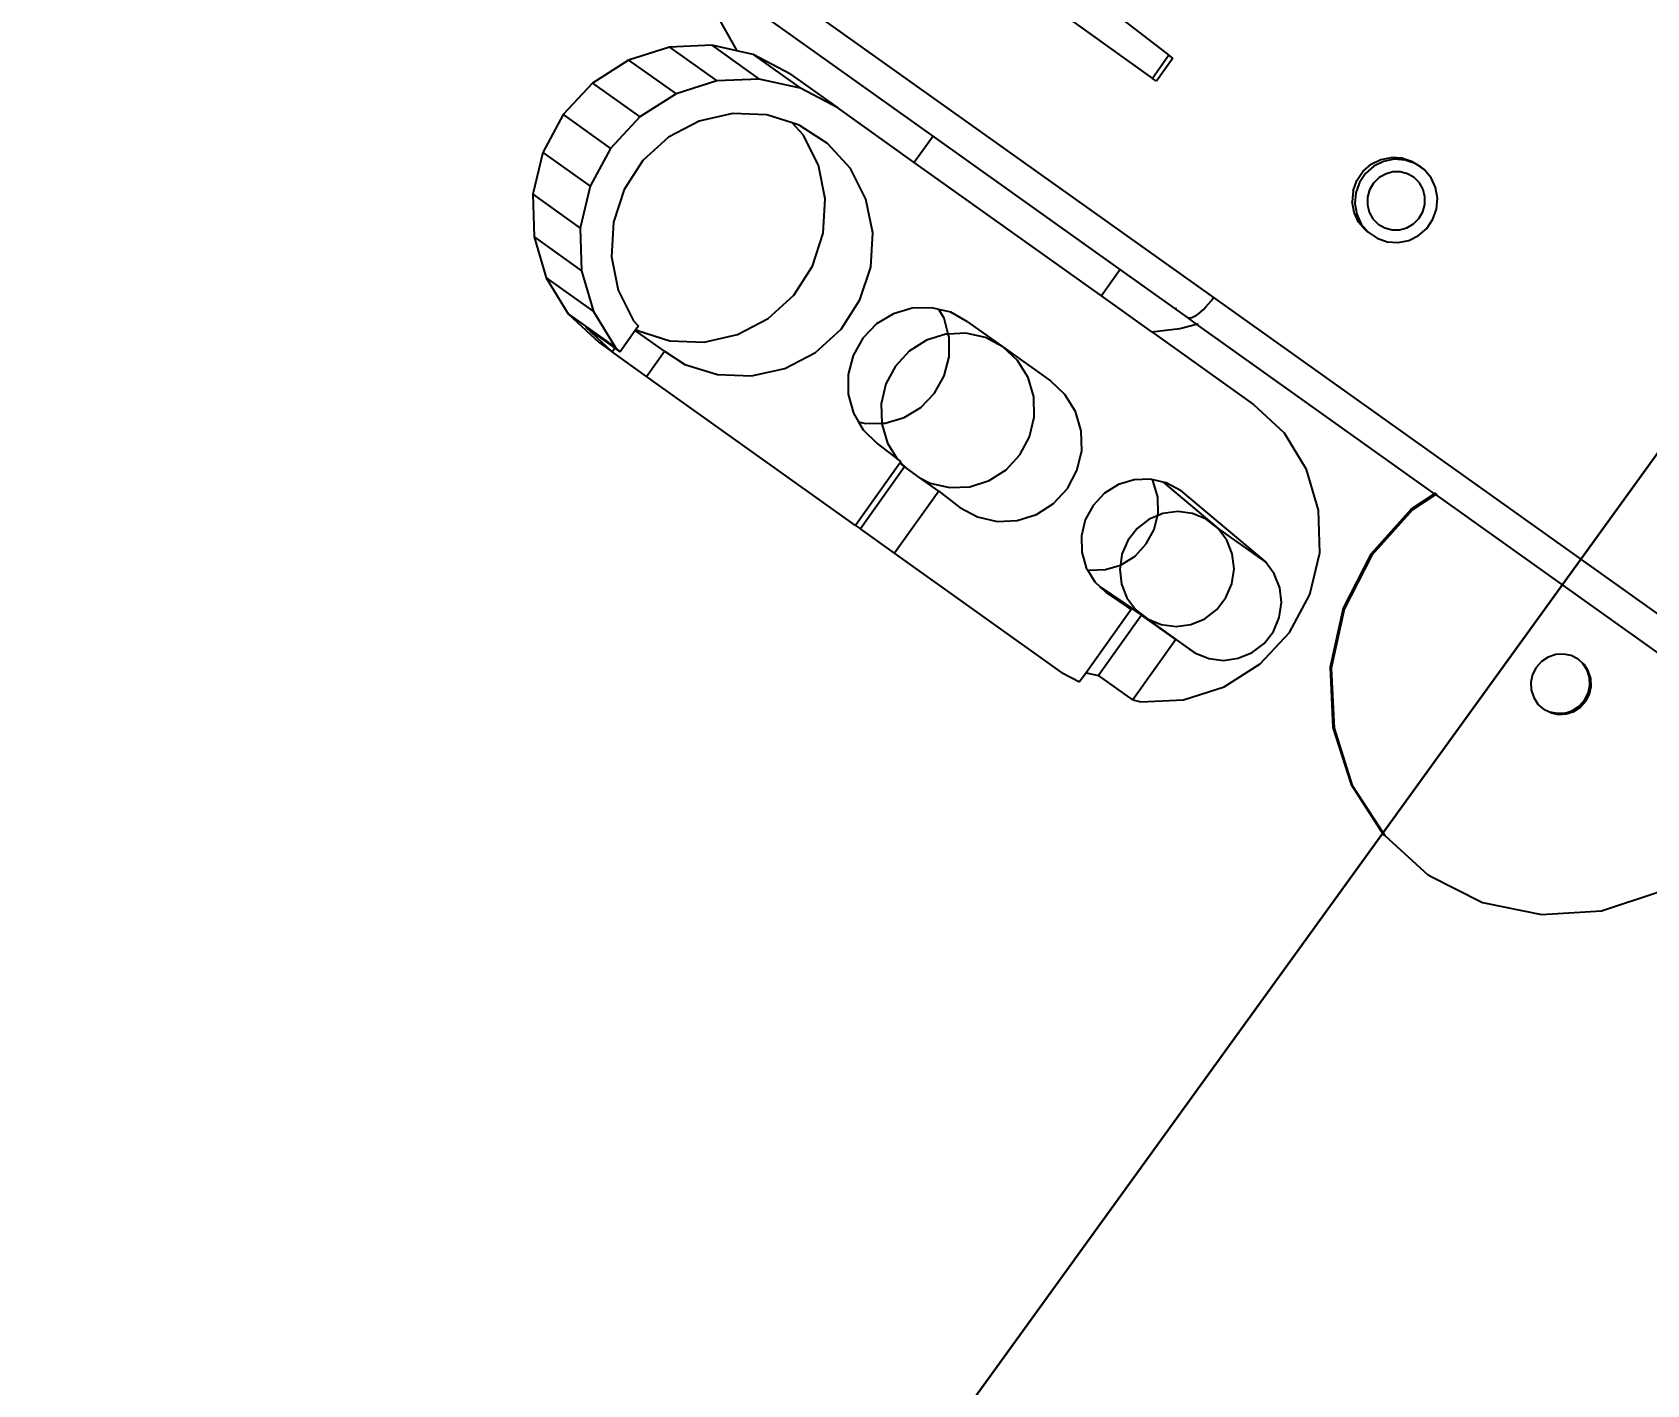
# Model space of a CAD drawing. Header units: metres. Extents: x 141303 to 146299, y 125960 to 127091.
# Drawn here: x 144904.956 to 144905.525, y 126075.742 to 126076.219 of the extents above; entities that cross this region are included whole.
import ezdxf

# ---------------------------------------------------------------- set-up
doc = ezdxf.new("R2010")
doc.units = ezdxf.units.M
doc.header["$MEASUREMENT"] = 0
for name, color, linetype in [('DIMENSION', 50, 'Continuous'), ('Edges', 7, 'Continuous'), ('FURNITURE', 6, 'Continuous')]:
    doc.layers.add(name, color=color, linetype=linetype)
doc.layers.add('NVMI_WALL', color=7, linetype='Continuous', lineweight=30)
doc.styles.get("Standard").update_dxf_attribs({"font": 'arial.ttf'})
doc.dimstyles.get("Standard").update_dxf_attribs({"dimtxt": 0.18, "dimasz": 0.18, "dimexe": 0.18, "dimexo": 0.0625, "dimgap": 0.09, "dimtad": 0, "dimtih": 1, "dimtoh": 1, "dimdec": 4, "dimzin": 0, "dimdsep": 46, "dimtxsty": 'Standard', "dimcen": 0.09, "dimadec": 0, "dimazin": 0, "dimtfac": 1, "dimtdec": 4, "dimtofl": 0, "dimtmove": 0, "dimatfit": 3, "dimfxl": 1, "dimtolj": 1, "dimtzin": 0, "dimarcsym": 0})

# ---------------------------------------------------------------- blocks, each defined once
blk = doc.blocks.new('ultrasound machine pl')
at = {"layer": 'Edges'}
for p, q in [((135.243, 86.681), (135.243, 71.593)), ((130.613, 84.474), (129.749, 84.363)), ((131.477, 84.363), (130.613, 84.474)), ((130.613, 84.474), (130.613, 83.294)), ((129.749, 84.363), (128.943, 84.036)), ((129.749, 84.363), (129.749, 83.183)), ((132.282, 84.036), (131.477, 84.363)), ((131.477, 84.363), (131.477, 83.183)), ((134.608, 84.254), (133.706, 82.36)), ((134.608, 78.117), (134.608, 84.254)), ((128.943, 84.036), (128.252, 83.515)), ((128.943, 84.036), (128.943, 82.856)), ((132.974, 83.515), (132.282, 84.036)), ((132.282, 84.036), (132.282, 82.856)), ((128.252, 83.515), (127.721, 82.837)), ((128.252, 83.515), (128.252, 82.335)), ((133.504, 82.837), (132.974, 83.515)), ((132.974, 83.515), (132.974, 82.335)), ((129.749, 83.183), (128.943, 82.856)), ((130.613, 83.294), (129.749, 83.183)), ((131.477, 83.183), (130.613, 83.294)), ((132.282, 82.856), (131.477, 83.183)), ((127.721, 82.837), (127.388, 82.047)), ((127.721, 82.837), (127.721, 81.657)), ((128.943, 82.856), (128.252, 82.335)), ((132.974, 82.335), (132.282, 82.856)), ((133.504, 82.837), (133.504, 81.657)), ((133.706, 82.36), (133.504, 82.837)), ((130.095, 82.587), (129.426, 82.378)), ((130.796, 82.619), (130.095, 82.587)), ((131.481, 82.472), (130.796, 82.619)), ((132.105, 82.156), (131.481, 82.472)), ((128.252, 82.335), (127.721, 81.657)), ((129.426, 82.378), (128.836, 82.006)), ((132.624, 81.693), (132.105, 82.156)), ((133.504, 81.657), (132.974, 82.335)), ((133.838, 82.047), (133.706, 82.36)), ((127.388, 82.047), (127.274, 81.2)), ((127.388, 82.047), (127.388, 80.868)), ((128.836, 82.006), (128.363, 81.497)), ((133.838, 82.047), (133.838, 80.868)), ((133.952, 81.2), (133.838, 82.047)), ((127.371, 81.599), (127.274, 80.874)), ((127.371, 80.874), (127.371, 81.599)), ((127.721, 81.657), (127.388, 80.868)), ((128.363, 81.497), (128.041, 80.886)), ((133.003, 81.114), (132.624, 81.693)), ((133.838, 80.868), (133.504, 81.657)), ((127.274, 81.2), (127.274, 80.874)), ((133.952, 81.2), (133.952, 80.02)), ((127.274, 80.874), (127.371, 80.874)), ((127.274, 80.02), (127.274, 80.874)), ((127.371, 80.745), (127.371, 80.874)), ((127.388, 80.868), (127.371, 80.745)), ((128.041, 80.886), (128.01, 80.745)), ((133.17, 80.599), (133.003, 81.114)), ((133.952, 80.02), (133.838, 80.868)), ((127.901, 80.745), (127.371, 80.745)), ((127.901, 80.02), (127.901, 80.745)), ((127.922, 80.745), (127.901, 80.745)), ((127.922, 80.745), (127.924, 80.706)), ((128.01, 80.745), (127.922, 80.745)), ((127.924, 80.706), (128.137, 80.051)), ((133.099, 80.278), (133.17, 80.599)), ((133.216, 80.458), (133.17, 80.599)), ((132.777, 79.667), (133.099, 80.278)), ((133.248, 79.771), (133.216, 80.458)), ((127.274, 80.02), (127.901, 80.02)), ((127.274, 74.817), (127.274, 80.02)), ((127.901, 80.02), (127.924, 79.527)), ((128.137, 80.051), (128.516, 79.472)), ((133.952, 78.117), (133.952, 80.02)), ((127.924, 79.527), (128.137, 78.871)), ((132.304, 79.158), (132.777, 79.667)), ((133.099, 79.099), (133.248, 79.771)), ((128.516, 79.472), (129.035, 79.008)), ((131.714, 78.787), (132.304, 79.158)), ((128.137, 78.871), (128.516, 78.292)), ((129.035, 79.008), (129.659, 78.693)), ((132.777, 78.487), (133.099, 79.099)), ((129.659, 78.693), (130.344, 78.546)), ((130.344, 78.546), (131.045, 78.578)), ((131.045, 78.578), (131.714, 78.787)), ((128.516, 78.292), (129.035, 77.829)), ((132.304, 77.978), (132.777, 78.487)), ((131.714, 77.607), (132.304, 77.978)), ((134.608, 78.117), (133.952, 78.117)), ((133.952, 73.461), (133.952, 78.117)), ((134.608, 73.461), (134.608, 78.117)), ((129.035, 77.829), (129.659, 77.513)), ((131.045, 77.398), (131.714, 77.607)), ((129.659, 77.513), (130.344, 77.366)), ((130.344, 77.366), (131.045, 77.398)), ((138.142, 77.285), (138.142, 75.177)), ((138.798, 77.299), (138.716, 75.177)), ((130.449, 76.901), (130.05, 76.857)), ((130.845, 76.841), (130.449, 76.901)), ((129.677, 76.714), (129.354, 76.481)), ((130.05, 76.857), (129.677, 76.714)), ((131.212, 76.684), (130.845, 76.841)), ((131.525, 76.438), (131.212, 76.684)), ((129.354, 76.481), (129.103, 76.174)), ((131.763, 76.121), (131.525, 76.438)), ((129.018, 75.984), (128.942, 75.814)), ((129.103, 76.174), (129.018, 75.984)), ((129.018, 75.984), (129.072, 75.848)), ((129.965, 75.981), (129.584, 75.826)), ((130.373, 76.034), (129.965, 75.981)), ((130.782, 75.981), (130.373, 76.034)), ((131.163, 75.826), (130.782, 75.981)), ((131.732, 75.795), (131.817, 75.986)), ((131.817, 75.986), (131.763, 76.121)), ((131.909, 75.755), (131.817, 75.986)), ((128.942, 75.814), (128.882, 75.426)), ((129.256, 75.58), (129.005, 75.259)), ((129.072, 75.848), (129.267, 75.588)), ((129.267, 75.588), (129.256, 75.58)), ((129.584, 75.826), (129.267, 75.588)), ((129.267, 75.588), (129.309, 75.532)), ((131.49, 75.58), (131.163, 75.826)), ((131.522, 75.539), (131.49, 75.58)), ((131.522, 75.539), (131.732, 75.795)), ((131.953, 75.364), (131.909, 75.755)), ((128.882, 75.426), (128.861, 74.916)), ((129.005, 75.259), (128.861, 74.916)), ((129.309, 75.532), (129.622, 75.286)), ((129.622, 75.286), (129.99, 75.128)), ((130.785, 75.112), (131.158, 75.255)), ((131.158, 75.255), (131.481, 75.488)), ((131.481, 75.488), (131.522, 75.539)), ((131.741, 75.259), (131.522, 75.539)), ((131.899, 74.885), (131.741, 75.259)), ((131.953, 75.364), (131.953, 74.485)), ((128.861, 74.916), (128.856, 74.817)), ((129.99, 75.128), (130.386, 75.069)), ((130.386, 75.069), (130.785, 75.112)), ((138.716, 75.177), (138.142, 75.177)), ((138.142, 75.077), (138.142, 75.177)), ((138.716, 75.077), (138.142, 75.077)), ((138.716, 75.077), (138.716, 75.177)), ((127.274, 74.817), (127.274, 74.698)), ((128.821, 74.817), (127.274, 74.817)), ((128.816, 74.698), (127.274, 74.698)), ((127.274, 73.845), (127.274, 74.698)), ((128.821, 74.817), (128.816, 74.698)), ((128.838, 74.817), (128.816, 74.651)), ((128.816, 74.651), (128.816, 74.698)), ((128.816, 74.318), (128.816, 74.651)), ((128.838, 74.817), (128.821, 74.817)), ((128.856, 74.817), (128.838, 74.817)), ((131.953, 74.485), (131.899, 74.885)), ((128.816, 74.318), (128.848, 74.084)), ((128.816, 73.845), (128.816, 74.318)), ((131.899, 74.084), (131.953, 74.485)), ((131.953, 74.485), (131.953, 73.305)), ((128.848, 74.084), (129.005, 73.71)), ((131.741, 73.71), (131.899, 74.084)), ((128.816, 73.845), (127.274, 73.845)), ((127.274, 69.673), (127.274, 73.845)), ((128.816, 73.845), (128.794, 73.305)), ((129.005, 73.71), (129.256, 73.389)), ((131.49, 73.389), (131.741, 73.71)), ((128.794, 73.305), (128.848, 72.904)), ((129.256, 73.389), (129.584, 73.143)), ((131.163, 73.143), (131.49, 73.389)), ((131.899, 72.904), (131.953, 73.305)), ((134.608, 73.461), (133.952, 73.461)), ((133.952, 72.205), (133.952, 73.461)), ((134.608, 71.794), (134.608, 73.461)), ((129.584, 73.143), (129.965, 72.988)), ((129.965, 72.988), (130.373, 72.936)), ((130.373, 72.936), (130.782, 72.988)), ((130.782, 72.988), (131.163, 73.143)), ((128.848, 72.904), (129.005, 72.53)), ((131.741, 72.53), (131.899, 72.904)), ((129.005, 72.53), (129.256, 72.209)), ((131.49, 72.209), (131.741, 72.53)), ((129.256, 72.209), (129.584, 71.963)), ((129.584, 71.963), (129.965, 71.809)), ((130.782, 71.809), (131.163, 71.963)), ((131.163, 71.963), (131.49, 72.209)), ((133.952, 72.205), (134.334, 71.786)), ((133.952, 72.205), (133.952, 69.673)), ((134.632, 72.102), (134.614, 72.078)), ((134.632, 72.106), (134.632, 72.102)), ((129.965, 71.809), (130.373, 71.756)), ((130.373, 71.756), (130.782, 71.809)), ((134.334, 71.786), (134.608, 71.561)), ((134.608, 71.794), (134.614, 71.768)), ((134.608, 71.561), (134.608, 71.794)), ((134.614, 71.768), (134.632, 71.742)), ((134.632, 71.742), (134.659, 71.717)), ((134.659, 71.717), (134.697, 71.693)), ((134.697, 71.693), (134.743, 71.671)), ((134.743, 71.671), (134.798, 71.652)), ((134.798, 71.652), (134.86, 71.634)), ((134.86, 71.634), (134.929, 71.62)), ((134.608, 65.637), (134.608, 71.561)), ((134.615, 71.555), (134.632, 71.541)), ((134.929, 71.62), (135.003, 71.608)), ((135.003, 71.608), (135.081, 71.6)), ((135.081, 71.6), (135.161, 71.594)), ((135.161, 71.594), (135.243, 71.593)), ((135.243, 71.593), (135.243, 56.505)), ((135.388, 71.601), (135.388, 71.605)), ((130.068, 71.092), (129.759, 70.968)), ((130.4, 71.133), (130.068, 71.092)), ((130.731, 71.089), (130.4, 71.133)), ((131.039, 70.962), (130.731, 71.089)), ((129.493, 70.77), (129.288, 70.511)), ((129.759, 70.968), (129.493, 70.77)), ((131.303, 70.761), (131.039, 70.962)), ((131.505, 70.5), (131.303, 70.761)), ((129.269, 70.466), (129.159, 70.209)), ((129.288, 70.511), (129.269, 70.466)), ((129.269, 70.466), (129.281, 70.436)), ((129.281, 70.436), (129.484, 70.175)), ((131.294, 70.166), (131.498, 70.425)), ((131.498, 70.425), (131.518, 70.47)), ((131.518, 70.47), (131.505, 70.5)), ((131.608, 70.252), (131.518, 70.47)), ((138.302, 70.277), (138.456, 70.434)), ((138.456, 70.367), (138.302, 70.21)), ((138.646, 70.546), (138.456, 70.434)), ((138.646, 70.48), (138.456, 70.367)), ((138.646, 70.546), (138.859, 70.607)), ((138.859, 70.54), (138.646, 70.48)), ((138.859, 70.607), (139.081, 70.611)), ((139.081, 70.545), (138.859, 70.54)), ((139.081, 70.611), (139.296, 70.559)), ((139.296, 70.493), (139.081, 70.545)), ((139.296, 70.559), (139.491, 70.455)), ((139.491, 70.388), (139.296, 70.493)), ((139.491, 70.455), (139.651, 70.304)), ((139.651, 70.237), (139.491, 70.388)), ((129.128, 69.99), (129.138, 70.06)), ((129.159, 70.209), (129.138, 70.06)), ((129.138, 70.06), (129.166, 68.9)), ((129.484, 70.175), (129.735, 69.983)), ((129.93, 70.084), (129.735, 69.983)), ((130.229, 70.149), (129.93, 70.084)), ((130.535, 70.137), (130.229, 70.149)), ((130.827, 70.048), (130.535, 70.137)), ((130.984, 69.95), (130.827, 70.048)), ((131.028, 69.968), (131.294, 70.166)), ((131.608, 70.252), (131.491, 68.807)), ((131.631, 70.197), (131.608, 70.252)), ((131.673, 69.872), (131.631, 70.197)), ((138.142, 69.875), (138.195, 70.086)), ((138.195, 70.019), (138.142, 69.808)), ((138.195, 70.086), (138.302, 70.277)), ((138.302, 70.21), (138.195, 70.019)), ((138.484, 70.027), (138.419, 69.889)), ((138.583, 70.144), (138.484, 70.027)), ((138.71, 70.232), (138.583, 70.144)), ((138.855, 70.285), (138.71, 70.232)), ((139.01, 70.299), (138.855, 70.285)), ((139.163, 70.274), (139.01, 70.299)), ((139.304, 70.21), (139.163, 70.274)), ((139.424, 70.113), (139.304, 70.21)), ((139.513, 69.989), (139.424, 70.113)), ((139.766, 70.118), (139.651, 70.304)), ((139.766, 70.051), (139.651, 70.237)), ((139.766, 70.118), (139.827, 69.909)), ((139.827, 69.842), (139.766, 70.051)), ((127.274, 69.673), (127.327, 69.279)), ((129.128, 69.99), (129.113, 69.885)), ((129.113, 69.885), (129.128, 69.279)), ((129.128, 69.279), (129.128, 69.99)), ((129.128, 69.99), (129.155, 69.046)), ((129.434, 69.741), (129.27, 69.487)), ((129.659, 69.944), (129.434, 69.741)), ((129.735, 69.983), (129.659, 69.944)), ((129.735, 69.983), (129.748, 69.974)), ((129.748, 69.974), (130.056, 69.847)), ((130.056, 69.847), (130.387, 69.803)), ((130.387, 69.803), (130.718, 69.844)), ((130.718, 69.844), (130.984, 69.95)), ((130.984, 69.95), (131.028, 69.968)), ((131.086, 69.887), (130.984, 69.95)), ((131.294, 69.666), (131.086, 69.887)), ((131.673, 69.872), (131.491, 67.627)), ((133.838, 68.826), (133.952, 69.673)), ((138.142, 69.875), (138.142, 69.808)), ((138.142, 69.808), (138.147, 69.591)), ((138.419, 69.889), (138.393, 69.739)), ((138.393, 69.739), (138.407, 69.587)), ((139.567, 69.846), (139.513, 69.989)), ((139.556, 69.544), (139.582, 69.694)), ((139.582, 69.694), (139.567, 69.846)), ((139.827, 69.842), (139.827, 69.909)), ((139.832, 69.691), (139.827, 69.842)), ((139.831, 69.686), (139.832, 69.691)), ((139.832, 69.625), (139.831, 69.686)), ((129.27, 69.487), (129.179, 69.2)), ((131.436, 69.4), (131.294, 69.666)), ((131.503, 69.107), (131.436, 69.4)), ((138.147, 69.591), (138.209, 69.382)), ((138.209, 69.382), (138.324, 69.196)), ((138.407, 69.587), (138.461, 69.444)), ((138.461, 69.444), (138.551, 69.32)), ((139.392, 69.288), (139.491, 69.406)), ((139.491, 69.406), (139.556, 69.544)), ((139.672, 69.223), (139.779, 69.413)), ((139.779, 69.413), (139.832, 69.625)), ((127.556, 69.279), (127.327, 69.279)), ((127.556, 69.279), (127.655, 69.046)), ((129.128, 69.279), (127.556, 69.279)), ((129.155, 69.046), (127.655, 69.046)), ((127.655, 68.192), (127.655, 69.046)), ((129.155, 68.192), (129.155, 69.046)), ((129.179, 69.2), (129.166, 68.9)), ((131.491, 68.807), (131.503, 69.107)), ((138.324, 69.196), (138.484, 69.045)), ((138.484, 69.045), (138.678, 68.94)), ((138.551, 69.32), (138.67, 69.223)), ((138.67, 69.223), (138.811, 69.159)), ((138.811, 69.159), (138.964, 69.133)), ((138.964, 69.133), (139.119, 69.148)), ((139.119, 69.148), (139.265, 69.2)), ((139.265, 69.2), (139.392, 69.288)), ((139.329, 68.953), (139.518, 69.066)), ((139.518, 69.066), (139.672, 69.223)), ((129.166, 67.72), (129.166, 68.9)), ((129.166, 68.9), (129.233, 68.607)), ((131.399, 68.52), (131.491, 68.807)), ((131.491, 67.627), (131.491, 68.807)), ((133.504, 68.036), (133.838, 68.826)), ((138.678, 68.94), (138.894, 68.888)), ((138.894, 68.888), (139.116, 68.893)), ((139.116, 68.893), (139.329, 68.953)), ((129.233, 68.607), (129.375, 68.341)), ((131.236, 68.267), (131.399, 68.52)), ((129.155, 68.192), (127.655, 68.192)), ((127.655, 68.192), (127.721, 68.036)), ((127.721, 68.036), (128.252, 67.358)), ((129.155, 68.192), (129.166, 67.72)), ((129.375, 68.341), (129.583, 68.12)), ((129.583, 68.12), (129.842, 67.959)), ((130.739, 67.924), (131.01, 68.063)), ((131.01, 68.063), (131.236, 68.267)), ((132.974, 67.358), (133.504, 68.036)), ((129.166, 67.72), (129.233, 67.427)), ((129.842, 67.959), (130.134, 67.87)), ((130.134, 67.87), (130.44, 67.858)), ((130.44, 67.858), (130.739, 67.924)), ((129.233, 67.427), (129.375, 67.161)), ((131.399, 67.341), (131.491, 67.627)), ((128.252, 67.358), (128.943, 66.837)), ((129.375, 67.161), (129.583, 66.94)), ((131.01, 66.883), (131.236, 67.087)), ((131.236, 67.087), (131.399, 67.341)), ((132.282, 66.837), (132.974, 67.358)), ((128.943, 66.837), (129.749, 66.51)), ((129.583, 66.94), (129.842, 66.78)), ((129.842, 66.78), (130.134, 66.69)), ((130.44, 66.678), (130.739, 66.744)), ((130.739, 66.744), (131.01, 66.883)), ((131.477, 66.51), (132.282, 66.837)), ((129.749, 66.51), (130.613, 66.399)), ((130.134, 66.69), (130.44, 66.678)), ((130.613, 66.399), (131.477, 66.51)), ((131.643, 65.803), (130.516, 65.322)), ((131.643, 65.772), (130.517, 65.291)), ((130.52, 65.313), (131.646, 65.795)), ((132.858, 65.981), (131.643, 65.803)), ((132.859, 65.95), (131.643, 65.772)), ((131.646, 65.795), (132.861, 65.973)), ((134.08, 65.843), (132.858, 65.981)), ((134.08, 65.812), (132.859, 65.95)), ((132.861, 65.973), (134.083, 65.834)), ((134.608, 65.637), (134.08, 65.843)), ((134.608, 65.606), (134.08, 65.812)), ((134.083, 65.834), (134.608, 65.63)), ((134.608, 65.63), (134.608, 65.637)), ((134.608, 65.606), (134.608, 65.63)), ((134.609, 57), (134.608, 65.606)), ((134.632, 65.628), (134.615, 65.634)), ((134.615, 65.627), (134.632, 65.621)), ((134.632, 65.597), (134.615, 65.604)), ((130.516, 65.322), (129.556, 64.569)), ((130.517, 65.291), (129.557, 64.538)), ((129.559, 64.56), (130.52, 65.313)), ((129.556, 64.569), (128.827, 63.596)), ((129.557, 64.538), (128.828, 63.565)), ((128.83, 63.588), (129.559, 64.56)), ((128.827, 63.596), (128.379, 62.47)), ((128.828, 63.565), (128.38, 62.439)), ((128.383, 62.461), (128.83, 63.588)), ((128.38, 62.439), (128.243, 61.267)), ((128.379, 62.47), (128.383, 62.461)), ((128.383, 62.461), (128.38, 62.439)), ((132.633, 61.832), (132.507, 61.734)), ((132.78, 61.896), (132.633, 61.832)), ((132.939, 61.919), (132.78, 61.896)), ((133.099, 61.901), (132.939, 61.919)), ((133.249, 61.842), (133.099, 61.901)), ((133.379, 61.748), (133.249, 61.842)), ((132.412, 61.607), (132.353, 61.459)), ((132.507, 61.734), (132.412, 61.607)), ((133.479, 61.624), (133.379, 61.748)), ((133.544, 61.478), (133.479, 61.624)), ((128.243, 61.267), (128.246, 61.258)), ((128.246, 61.258), (128.244, 61.236)), ((128.244, 61.236), (128.428, 60.038)), ((132.335, 61.302), (132.353, 61.459)), ((132.335, 61.302), (132.359, 61.176)), ((132.359, 61.176), (132.362, 61.167)), ((132.362, 61.167), (132.36, 61.145)), ((132.427, 61.022), (132.362, 61.167)), ((133.491, 61.048), (133.549, 61.195)), ((133.494, 61.039), (133.552, 61.187)), ((133.568, 61.322), (133.544, 61.478)), ((133.549, 61.195), (133.568, 61.322)), ((133.552, 61.187), (133.549, 61.195)), ((133.55, 61.164), (133.552, 61.187)), ((132.36, 61.145), (132.424, 61)), ((132.424, 61), (132.525, 60.875)), ((132.524, 60.906), (132.427, 61.022)), ((132.524, 60.906), (132.653, 60.812)), ((132.527, 60.898), (132.524, 60.906)), ((132.525, 60.875), (132.654, 60.781)), ((132.527, 60.898), (132.657, 60.803)), ((133.27, 60.822), (133.395, 60.92)), ((133.27, 60.791), (133.396, 60.889)), ((133.273, 60.813), (133.398, 60.912)), ((133.395, 60.92), (133.491, 61.048)), ((133.396, 60.889), (133.491, 61.017)), ((133.398, 60.912), (133.494, 61.039)), ((133.491, 61.017), (133.55, 61.164)), ((132.653, 60.812), (132.803, 60.754)), ((132.654, 60.781), (132.804, 60.723)), ((132.657, 60.803), (132.806, 60.745)), ((132.803, 60.754), (132.963, 60.736)), ((132.804, 60.723), (132.964, 60.705)), ((132.806, 60.745), (132.966, 60.727)), ((132.963, 60.736), (133.122, 60.759)), ((132.964, 60.705), (133.123, 60.728)), ((132.966, 60.727), (133.125, 60.75)), ((133.122, 60.759), (133.27, 60.822)), ((133.123, 60.728), (133.27, 60.791)), ((133.125, 60.75), (133.273, 60.813)), ((128.428, 60.038), (128.921, 58.927)), ((128.921, 58.927), (129.688, 57.978)), ((129.688, 57.978), (130.678, 57.257))]:
    blk.add_line(p, q, dxfattribs=at)
blk = doc.blocks.new('*D95')
at = {"layer": 'Defpoints', "color": 0, "transparency": 16777216}
for p in [(144918.8479, 126093.72431), (144920.81616, 126092.30564), (144901.88941, 126070.19623)]:
    blk.add_point(p, dxfattribs=at)
at = {"layer": 'DIMENSION', "color": 0, "lineweight": -2, "transparency": 16777216}
for p, q in [((144918.8986, 126093.68777), (144920.96218, 126092.20039)), ((144920.71091, 126092.15962), (144912.46803, 126080.7235)), ((144903.96292, 126068.92358), (144912.2058, 126080.35969)), ((144901.94012, 126070.15968), (144904.0037, 126068.6723))]:
    blk.add_line(p, q, dxfattribs=at)
at = {"layer": 'DIMENSION', "color": 0, "transparency": 16777216}
for points in [[(144920.68657, 126092.17716), (144920.73524, 126092.14208), (144920.81616, 126092.30564)], [(144903.93859, 126068.94112), (144903.98726, 126068.90603), (144903.85767, 126068.77755)]]:
    blk.add_solid(points, dxfattribs=at)
at = {"layer": 'DIMENSION', "color": 0, "transparency": 16777216, "insert": (144912.33692, 126080.5416), "char_height": 0.18, "attachment_point": 5}
blk.add_mtext('\\A1;29.0028', dxfattribs=at)

msp = doc.modelspace()

# ---------------------------------------------------------------- linework, layer by layer
at = {"layer": 'NVMI_WALL'}
msp.add_line((144904.49715, 126074.6435), (144910.94549, 126083.56205), dxfattribs=at)

# ---------------------------------------------------------------- block references
at = {"layer": 'FURNITURE', "xscale": 0.01741392623643738, "yscale": 0.01741392623643738, "zscale": 0.01741392623643738, "rotation": 54.51050912069492}
msp.add_blockref('ultrasound machine pl', (144905.0201, 126073.48402), dxfattribs=at)

# ---------------------------------------------------------------- dimensions: what is measured, and where the dimension line sits
at = {"layer": 'DIMENSION'}
dim = msp.add_aligned_dim(p1=(144901.88941, 126070.19623), p2=(144918.8479, 126093.72431), distance=-2.42625, dimstyle='Standard', dxfattribs=at)
dim.commit()
dim.dimension.update_dxf_attribs({"geometry": '*D95', "text_midpoint": (144912.33692, 126080.5416)})

doc.saveas('drawing.dxf')
